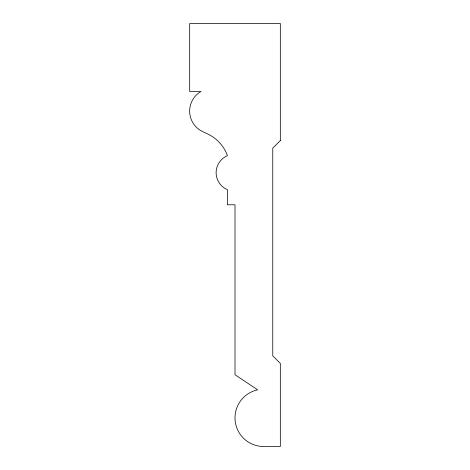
<?xml version="1.0" encoding="UTF-8"?>
<svg xmlns="http://www.w3.org/2000/svg" width="470" height="470" viewBox="0 0 470 470"><rect width="100%" height="100%" fill="white"/><g stroke="black" fill="none" stroke-linecap="round" stroke-linejoin="round"><path stroke-width="0.7" d="M280.326 140.583L272.77 148.132L272.77 355.855L280.326 363.41L280.326 446.5L263.329 446.5A28.641 28.641 0 0 1 257.666 389.847L235.006 374.743L235.006 204.785L227.451 204.785L227.451 189.68A18.412 18.412 0 0 1 227.451 155.688A38.282 38.282 0 0 0 207.787 134.026L202.623 131.588A22.642 22.642 0 0 1 201.013 91.48L189.686 91.48L189.686 23.5L280.326 23.5L280.326 140.583"/></g></svg>
